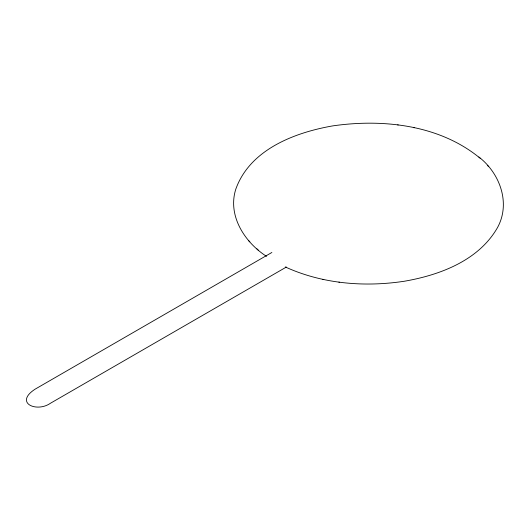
<?xml version="1.0" encoding="UTF-8"?>
<svg xmlns="http://www.w3.org/2000/svg" width="530" height="530" viewBox="0 0 530 530"><rect width="100%" height="100%" fill="white"/><g stroke="black" fill="none" stroke-linecap="round" stroke-linejoin="round"><path stroke-width="0.79" d="M271.877 252.472L35.106 389.172C13.912 402.939 36.616 412.85 50.33 403.323L286.379 267.041M480.187 158.291C439.82 124.875 383.19 118.641 332.833 125.875L332.144 125.994C294.143 132.725 249.955 149.685 235.837 189.051C227.29 215.584 244.721 242.343 266.504 256.348M285.253 266.941C322.194 283.868 364.388 287.306 404.277 281.251L404.966 281.132C440.324 274.904 478.822 260.343 497.511 227.582C510.887 203.103 499.896 173.277 478.868 156.993M413.367 127.584L414.228 127.737M322.883 279.396L323.744 279.548M397.666 124.895L398.229 124.994M338.889 282.132L339.445 282.232M487.289 165.314L488.706 166.711M248.404 240.421L249.822 241.812M256.931 248.835L258.243 250.133"/></g></svg>
